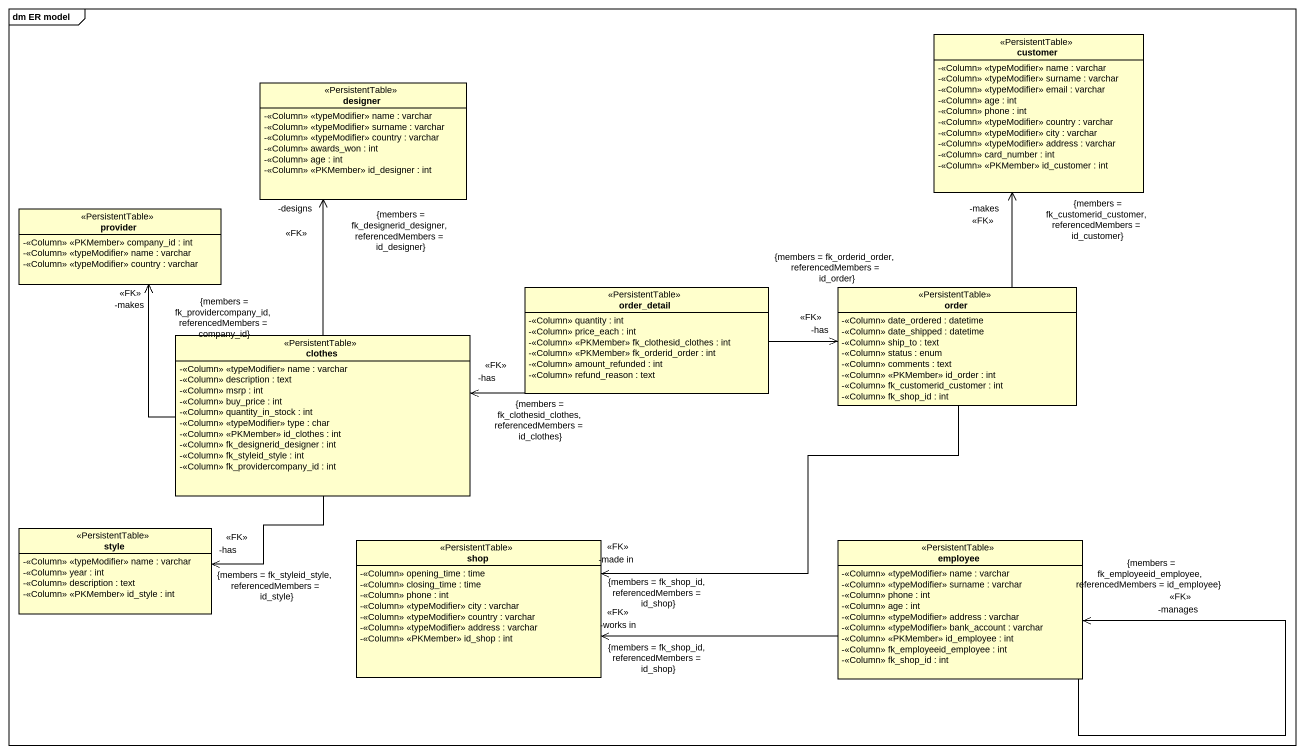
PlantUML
@startuml
mainframe dm ER model
hide circle
hide empty members
skinparam classAttributeIconSize 0
class customer <<PersistentTable>> {
  -<<Column>> <<typeModifier>> name : varchar
  -<<Column>> <<typeModifier>> surname : varchar
  -<<Column>> <<typeModifier>> email : varchar
  -<<Column>> age : int
  -<<Column>> phone : int
  -<<Column>> <<typeModifier>> country : varchar
  -<<Column>> <<typeModifier>> city : varchar
  -<<Column>> <<typeModifier>> address : varchar
  -<<Column>> card_number : int
  -<<Column>> <<PKMember>> id_customer : int
}
class designer <<PersistentTable>> {
  -<<Column>> <<typeModifier>> name : varchar
  -<<Column>> <<typeModifier>> surname : varchar
  -<<Column>> <<typeModifier>> country : varchar
  -<<Column>> awards_won : int
  -<<Column>> age : int
  -<<Column>> <<PKMember>> id_designer : int
}
class provider <<PersistentTable>> {
  -<<Column>> <<PKMember>> company_id : int
  -<<Column>> <<typeModifier>> name : varchar
  -<<Column>> <<typeModifier>> country : varchar
}
class order_detail <<PersistentTable>> {
  -<<Column>> quantity : int
  -<<Column>> price_each : int
  -<<Column>> <<PKMember>> fk_clothesid_clothes : int
  -<<Column>> <<PKMember>> fk_orderid_order : int
  -<<Column>> amount_refunded : int
  -<<Column>> refund_reason : text
}
class order <<PersistentTable>> {
  -<<Column>> date_ordered : datetime
  -<<Column>> date_shipped : datetime
  -<<Column>> ship_to : text
  -<<Column>> status : enum
  -<<Column>> comments : text
  -<<Column>> <<PKMember>> id_order : int
  -<<Column>> fk_customerid_customer : int
  -<<Column>> fk_shop_id : int
}
class clothes <<PersistentTable>> {
  -<<Column>> <<typeModifier>> name : varchar
  -<<Column>> description : text
  -<<Column>> msrp : int
  -<<Column>> buy_price : int
  -<<Column>> quantity_in_stock : int
  -<<Column>> <<typeModifier>> type : char
  -<<Column>> <<PKMember>> id_clothes : int
  -<<Column>> fk_designerid_designer : int
  -<<Column>> fk_styleid_style : int
  -<<Column>> fk_providercompany_id : int
}
class style <<PersistentTable>> {
  -<<Column>> <<typeModifier>> name : varchar
  -<<Column>> year : int
  -<<Column>> description : text
  -<<Column>> <<PKMember>> id_style : int
}
class shop <<PersistentTable>> {
  -<<Column>> opening_time : time
  -<<Column>> closing_time : time
  -<<Column>> phone : int
  -<<Column>> <<typeModifier>> city : varchar
  -<<Column>> <<typeModifier>> country : varchar
  -<<Column>> <<typeModifier>> address : varchar
  -<<Column>> <<PKMember>> id_shop : int
}
class employee <<PersistentTable>> {
  -<<Column>> <<typeModifier>> name : varchar
  -<<Column>> <<typeModifier>> surname : varchar
  -<<Column>> phone : int
  -<<Column>> age : int
  -<<Column>> <<typeModifier>> address : varchar
  -<<Column>> <<typeModifier>> bank_account : varchar
  -<<Column>> <<PKMember>> id_employee : int
  -<<Column>> fk_employeeid_employee : int
  -<<Column>> fk_shop_id : int
}
order_detail -right-> "-has\n<<FK>>\n{members = fk_orderid_order, referencedMembers = id_order}" order
order_detail -left-> "-has\n<<FK>>\n{members = fk_clothesid_clothes, referencedMembers = id_clothes}" clothes
order -up-> "-makes\n<<FK>>\n{members = fk_customerid_customer, referencedMembers = id_customer}" customer
order -left-> "-made in\n<<FK>>\n{members = fk_shop_id, referencedMembers = id_shop}" shop
clothes -up-> "-designs\n<<FK>>\n{members = fk_designerid_designer, referencedMembers = id_designer}" designer
clothes -up-> "-makes\n<<FK>>\n{members = fk_providercompany_id, referencedMembers = company_id}" provider
clothes --> "-has\n<<FK>>\n{members = fk_styleid_style, referencedMembers = id_style}" style
employee -left-> "-works in\n<<FK>>\n{members = fk_shop_id, referencedMembers = id_shop}" shop
employee --> "-manages\n<<FK>>\n{members = fk_employeeid_employee, referencedMembers = id_employee}" employee
@enduml
